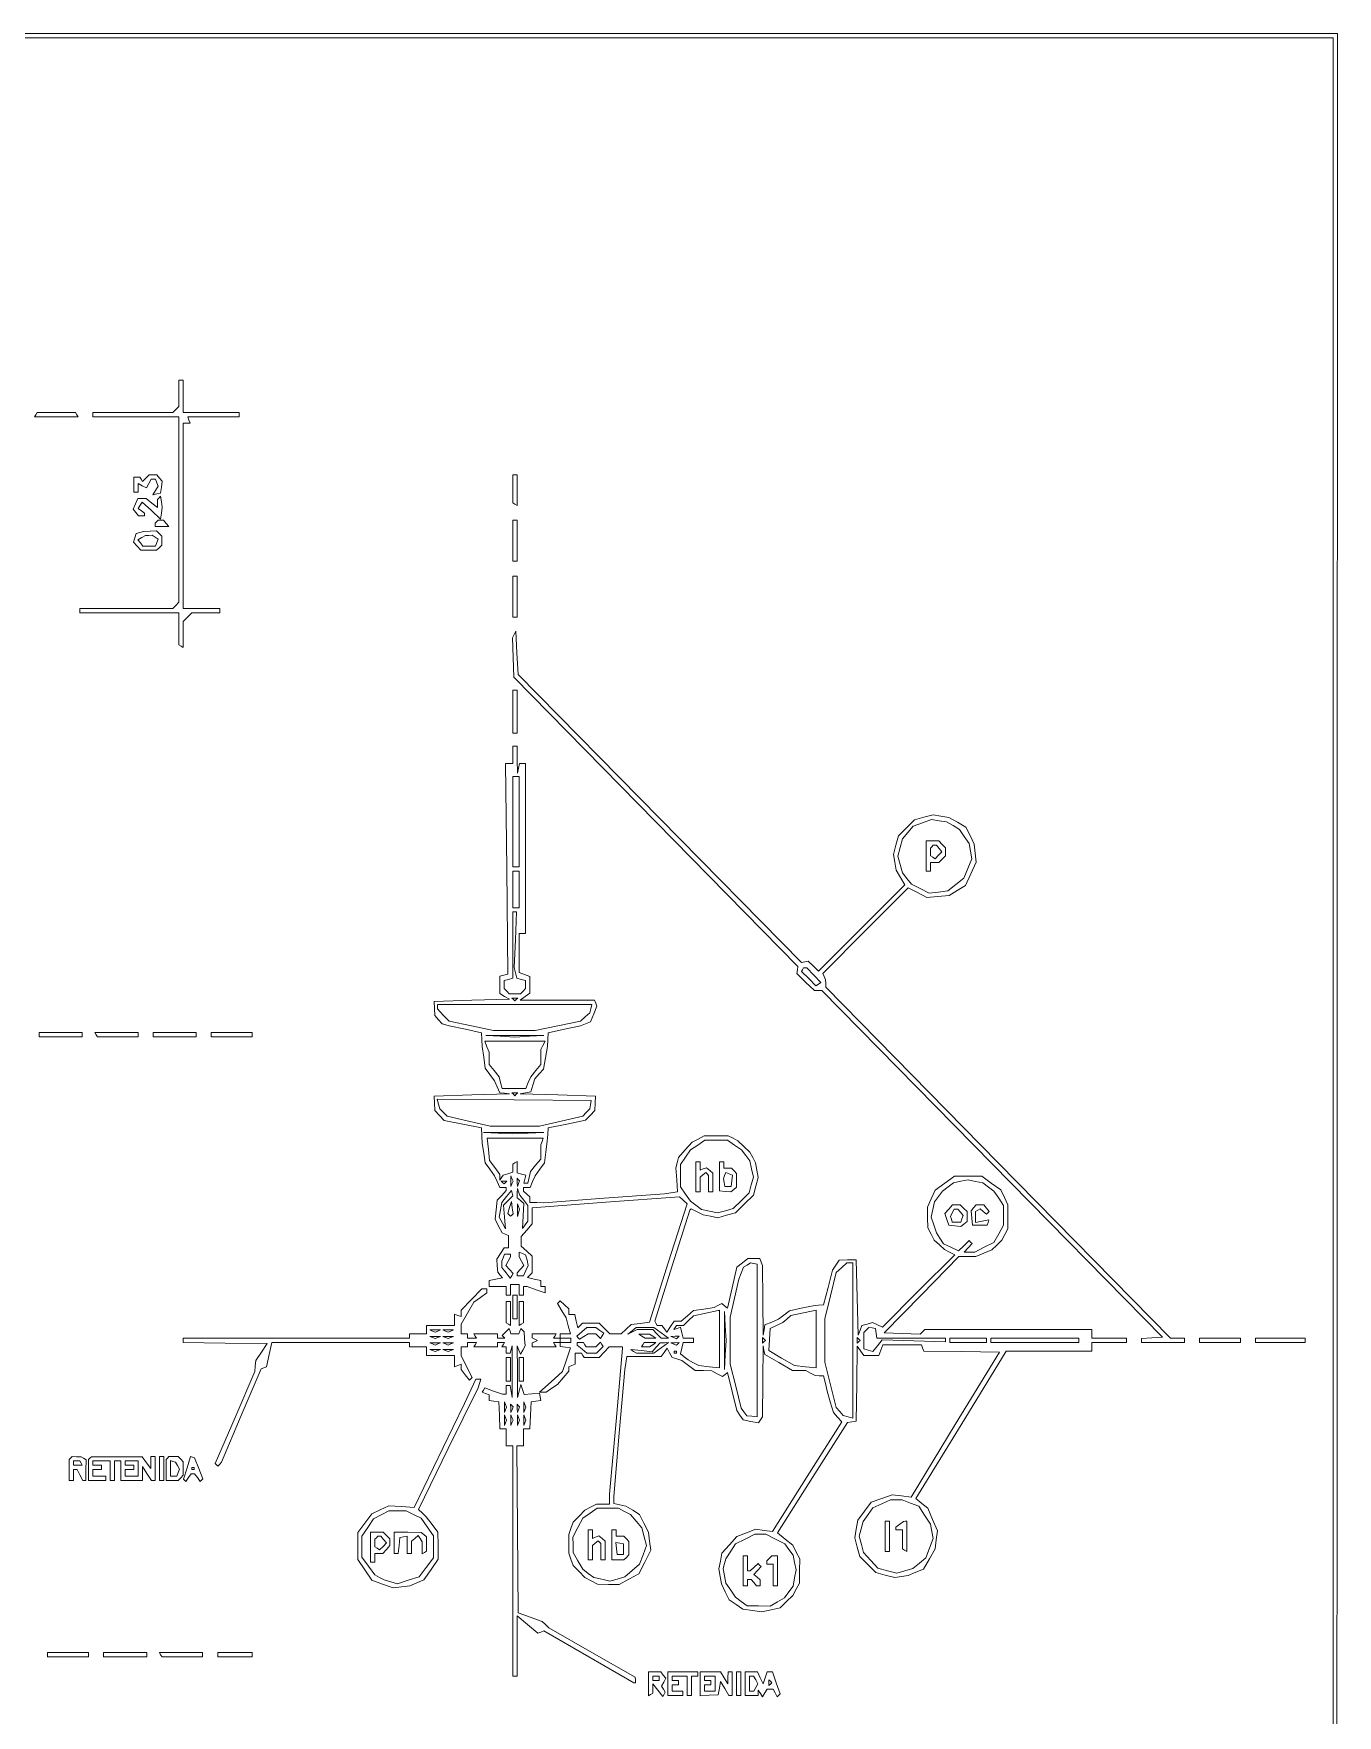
# Paper-space layout 'AN-04-DGE-016' of a CAD drawing. Header units: metres, sheet in millimetres. Extents: x 12 to 194, y 4 to 291.
# Drawn here: x 117.8 to 193.7, y 172.3 to 270.3 of the extents above; entities that cross this region are included whole.
import ezdxf

# ---------------------------------------------------------------- set-up
doc = ezdxf.new("R2010")
doc.units = ezdxf.units.M
doc.layers.add('DGE_CONTORNOS', color=7, linetype='Continuous', lineweight=0)
doc.layers.add('DGE_DATOS', color=7, linetype='Continuous', lineweight=0)

# ---------------------------------------------------------------- blocks, each defined once
blk = doc.blocks.new('LP_REF_DGE_MT_016')
at = {"layer": 'DGE_CONTORNOS'}
for points in [[(29.573, 147.42), (29.573, 24.576), (111.629, 24.607), (193.685, 24.639), (193.716, 147.451), (193.747, 270.264), (111.66, 270.264), (29.573, 270.264)], [(193.497, 190.437), (193.497, 110.862), (187.288, 110.862), (181.08, 110.862), (181.08, 109.043), (181.08, 107.225), (112.099, 107.225), (43.118, 107.225), (43.118, 188.619), (43.118, 270.013), (118.307, 270.013), (193.497, 270.013)], [(126.271, 249.311), (126.271, 248.549), (126.092, 248.37), (125.913, 248.191), (123.584, 248.191), (121.255, 248.191), (121.255, 248.066), (121.255, 247.94), (123.763, 247.94), (126.271, 247.94), (126.271, 242.539), (126.271, 237.137), (126.092, 236.958), (125.913, 236.778), (123.208, 236.778), (120.502, 236.778), (120.502, 236.653), (120.502, 236.528), (123.387, 236.528), (126.271, 236.528), (126.271, 235.594), (126.271, 234.661), (126.397, 234.584), (126.522, 234.506), (126.522, 235.266), (126.522, 236.026), (126.773, 236.277), (127.024, 236.528), (127.839, 236.528), (128.654, 236.528), (128.654, 236.653), (128.654, 236.778), (127.588, 236.778), (126.522, 236.778), (126.522, 242.171), (126.522, 247.564), (126.724, 247.564), (126.925, 247.564), (126.853, 247.752), (126.781, 247.94), (128.282, 247.94), (129.783, 247.94), (129.783, 248.066), (129.783, 248.191), (128.153, 248.191), (126.522, 248.191), (126.522, 249.132), (126.522, 250.072), (126.397, 250.072), (126.271, 250.072)], [(117.931, 248.066), (117.853, 247.94), (119.122, 247.94), (120.391, 247.94), (120.314, 248.066), (120.236, 248.191), (119.122, 248.191), (118.009, 248.191)], [(124.344, 244.365), (124.155, 244.176), (124.077, 244.302), (123.999, 244.429), (123.818, 244.429), (123.638, 244.429), (123.638, 243.99), (123.638, 243.551), (123.763, 243.551), (123.888, 243.551), (123.888, 243.806), (123.888, 244.061), (124.134, 243.93), (124.38, 243.798), (124.515, 244.051), (124.65, 244.303), (124.775, 244.303), (124.9, 244.303), (124.978, 244.099), (125.057, 243.894), (124.904, 243.649), (124.751, 243.404), (124.978, 243.447), (125.205, 243.49), (125.246, 243.842), (125.286, 244.193), (125.136, 244.374), (124.987, 244.554), (124.76, 244.554), (124.533, 244.554)], [(145.712, 243.746), (145.712, 242.939), (145.837, 242.861), (145.962, 242.784), (145.962, 243.669), (145.962, 244.554), (145.837, 244.554), (145.712, 244.554)], [(125.111, 243.228), (125.017, 243.133), (125.017, 242.894), (125.017, 242.655), (124.687, 242.915), (124.356, 243.175), (124.12, 243.175), (123.883, 243.175), (123.742, 242.865), (123.601, 242.555), (123.76, 242.363), (123.919, 242.171), (124.092, 242.171), (124.265, 242.171), (124.265, 242.251), (124.265, 242.332), (124.079, 242.471), (123.893, 242.61), (124.007, 242.79), (124.12, 242.97), (124.663, 242.479), (125.205, 241.988), (125.245, 242.33), (125.285, 242.673), (125.245, 242.998), (125.205, 243.324)], [(123.988, 241.208), (123.775, 241.152), (123.695, 240.9), (123.615, 240.648), (123.834, 240.406), (124.053, 240.165), (124.51, 240.165), (124.967, 240.165), (125.118, 240.315), (125.268, 240.466), (125.268, 240.729), (125.268, 240.992), (125.118, 241.143), (124.967, 241.293), (124.585, 241.279), (124.202, 241.264)], [(124.879, 240.928), (125.054, 240.817), (124.977, 240.616), (124.9, 240.415), (124.535, 240.415), (124.17, 240.415), (124.022, 240.593), (123.875, 240.771), (124.101, 240.903), (124.327, 241.035), (124.516, 241.037), (124.704, 241.039)], [(124.975, 241.837), (124.892, 241.753), (124.892, 241.649), (124.892, 241.544), (125.283, 241.544), (125.675, 241.544), (125.519, 241.732), (125.363, 241.92), (125.211, 241.92), (125.059, 241.92)], [(145.712, 240.729), (145.712, 239.538), (145.837, 239.538), (145.962, 239.538), (145.962, 240.729), (145.962, 241.92), (145.837, 241.92), (145.712, 241.92)], [(145.712, 237.468), (145.712, 236.277), (145.837, 236.277), (145.962, 236.277), (145.962, 237.468), (145.962, 238.66), (145.837, 238.66), (145.712, 238.66)], [(145.799, 235.264), (145.702, 235.066), (145.738, 233.92), (145.774, 232.774), (154.052, 224.346), (162.329, 215.917), (162.295, 215.716), (162.261, 215.515), (162.773, 215.016), (163.284, 214.517), (163.499, 214.517), (163.715, 214.517), (173.635, 204.421), (183.554, 194.325), (182.944, 194.287), (182.334, 194.25), (182.334, 194.131), (182.334, 194.012), (183.588, 194.012), (184.843, 194.012), (184.843, 194.137), (184.843, 194.263), (184.433, 194.263), (184.024, 194.263), (173.992, 204.491), (163.96, 214.719), (163.942, 214.932), (163.925, 215.144), (163.847, 215.332), (163.769, 215.521), (166.261, 218.009), (168.752, 220.498), (169.294, 220.222), (169.836, 219.945), (170.484, 219.999), (171.131, 220.053), (171.607, 220.347), (172.082, 220.64), (172.394, 221.322), (172.707, 222.004), (172.646, 222.525), (172.586, 223.045), (172.349, 223.543), (172.112, 224.041), (171.613, 224.321), (171.114, 224.601), (170.655, 224.678), (170.197, 224.756), (169.654, 224.61), (169.111, 224.464), (168.649, 224.001), (168.186, 223.538), (168.038, 222.99), (167.89, 222.441), (167.973, 221.991), (168.055, 221.54), (168.305, 221.111), (168.556, 220.681), (166.043, 218.169), (163.531, 215.656), (163.226, 215.942), (162.922, 216.228), (162.726, 216.188), (162.531, 216.148), (154.278, 224.542), (146.025, 232.937), (145.961, 234.199), (145.897, 235.462)], [(145.712, 230.758), (145.712, 229.504), (145.837, 229.504), (145.962, 229.504), (145.962, 230.758), (145.962, 232.013), (145.837, 232.013), (145.712, 232.013)], [(145.712, 228.25), (145.712, 227.748), (145.506, 227.748), (145.301, 227.748), (145.36, 221.612), (145.419, 215.476), (145.189, 215.416), (144.959, 215.356), (144.959, 214.847), (144.959, 214.338), (145.241, 214.177), (145.523, 214.016), (143.329, 213.953), (141.134, 213.89), (141.153, 213.474), (141.172, 213.058), (141.389, 212.819), (141.606, 212.58), (141.809, 212.522), (142.012, 212.465), (142.952, 212.263), (143.893, 212.06), (143.911, 211.658), (143.93, 211.256), (144.021, 210.629), (144.112, 210.002), (144.383, 209.626), (144.654, 209.25), (144.804, 208.905), (144.954, 208.56), (145.238, 208.533), (145.523, 208.506), (143.329, 208.439), (141.134, 208.372), (141.153, 207.953), (141.173, 207.535), (141.447, 207.243), (141.722, 206.951), (142.807, 206.732), (143.893, 206.512), (143.917, 206.062), (143.94, 205.613), (144.024, 205.048), (144.108, 204.484), (144.381, 204.108), (144.654, 203.731), (144.804, 203.387), (144.954, 203.042), (145.144, 203.042), (145.335, 203.042), (145.335, 202.956), (145.335, 202.87), (145.07, 202.587), (144.805, 202.305), (144.742, 201.753), (144.68, 201.202), (144.889, 200.799), (145.098, 200.395), (145.279, 200.325), (145.461, 200.256), (145.461, 199.893), (145.461, 199.53), (145.338, 199.53), (145.216, 199.53), (144.999, 199.2), (144.783, 198.87), (144.812, 198.487), (144.841, 198.104), (144.978, 197.939), (145.115, 197.774), (144.724, 197.696), (144.332, 197.618), (144.332, 197.445), (144.332, 197.273), (144.834, 197.273), (145.335, 197.273), (145.335, 197.022), (145.335, 196.771), (145.461, 196.771), (145.586, 196.771), (145.586, 197.084), (145.586, 197.398), (145.837, 197.398), (146.088, 197.398), (146.088, 197.084), (146.088, 196.771), (146.213, 196.771), (146.339, 196.771), (146.339, 197.022), (146.339, 197.273), (146.448, 197.273), (146.558, 197.273), (147.075, 197.09), (147.593, 196.907), (147.593, 197.09), (147.593, 197.273), (147.467, 197.273), (147.342, 197.273), (147.342, 197.451), (147.342, 197.629), (146.953, 197.714), (146.565, 197.8), (146.702, 197.937), (146.84, 198.075), (146.84, 198.558), (146.84, 199.04), (146.527, 199.331), (146.213, 199.622), (146.213, 199.903), (146.213, 200.184), (146.527, 200.556), (146.84, 200.929), (146.84, 201.394), (146.84, 201.859), (151.136, 202.183), (155.432, 202.507), (155.649, 202.302), (155.867, 202.098), (154.768, 198.65), (153.67, 195.203), (153.141, 195.132), (152.612, 195.061), (152.321, 194.787), (152.029, 194.513), (151.698, 194.513), (151.367, 194.513), (151.053, 194.827), (150.74, 195.141), (150.257, 195.141), (149.775, 195.141), (149.637, 195.003), (149.499, 194.865), (149.414, 195.254), (149.329, 195.642), (149.151, 195.642), (148.972, 195.642), (148.972, 195.811), (148.972, 195.98), (148.721, 196.207), (148.469, 196.435), (148.393, 196.359), (148.317, 196.282), (148.57, 195.868), (148.823, 195.454), (148.95, 194.984), (149.078, 194.513), (148.774, 194.513), (148.471, 194.513), (148.471, 194.388), (148.471, 194.263), (148.275, 194.263), (148.08, 194.263), (148.157, 194.388), (148.235, 194.513), (147.538, 194.513), (146.84, 194.513), (146.84, 194.399), (146.84, 194.284), (146.997, 194.21), (147.154, 194.137), (146.997, 194.064), (146.84, 193.991), (146.84, 193.876), (146.84, 193.761), (147.538, 193.761), (148.235, 193.761), (148.157, 193.886), (148.08, 194.012), (148.275, 194.012), (148.471, 194.012), (148.471, 193.895), (148.471, 193.778), (148.777, 193.738), (149.083, 193.698), (148.849, 193.008), (148.616, 192.319), (147.948, 191.724), (147.279, 191.13), (147.467, 191.129), (147.656, 191.129), (147.984, 191.348), (148.312, 191.566), (148.642, 191.961), (148.972, 192.355), (148.972, 192.48), (148.972, 192.605), (149.161, 192.678), (149.349, 192.75), (149.349, 193.067), (149.349, 193.385), (149.529, 193.385), (149.71, 193.385), (149.788, 193.259), (149.865, 193.134), (150.303, 193.134), (150.74, 193.134), (151.031, 193.447), (151.321, 193.761), (151.715, 193.761), (152.108, 193.761), (152.108, 193.725), (152.108, 193.689), (151.732, 189.434), (151.355, 185.179), (151.355, 184.892), (151.355, 184.606), (150.973, 184.606), (150.59, 184.606), (150.252, 184.429), (149.913, 184.252), (149.576, 183.896), (149.239, 183.54), (149.106, 183.187), (148.972, 182.834), (148.972, 182.285), (148.972, 181.737), (149.106, 181.384), (149.239, 181.031), (149.576, 180.675), (149.913, 180.319), (150.286, 180.124), (150.659, 179.93), (151.289, 179.921), (151.92, 179.912), (152.484, 180.221), (153.049, 180.53), (153.402, 181.219), (153.756, 181.909), (153.687, 182.443), (153.618, 182.976), (153.359, 183.482), (153.101, 183.988), (152.699, 184.239), (152.296, 184.49), (151.951, 184.564), (151.606, 184.637), (151.606, 184.839), (151.606, 185.04), (151.922, 188.742), (152.238, 192.444), (152.298, 192.82), (152.358, 193.197), (153.356, 193.197), (154.354, 193.197), (154.531, 193.439), (154.709, 193.681), (154.851, 193.416), (154.992, 193.151), (155.275, 193.062), (155.557, 192.972), (155.945, 192.677), (156.333, 192.381), (156.823, 192.377), (157.313, 192.373), (157.626, 192.199), (157.939, 192.026), (158.08, 192.143), (158.222, 192.26), (158.496, 191.161), (158.771, 190.061), (158.95, 189.785), (159.13, 189.509), (159.583, 189.423), (160.037, 189.338), (160.147, 189.512), (160.256, 189.685), (160.275, 191.754), (160.294, 193.824), (160.349, 193.573), (160.403, 193.322), (161.205, 192.852), (162.007, 192.381), (162.396, 192.381), (162.785, 192.381), (163.054, 192.238), (163.322, 192.094), (163.571, 192.081), (163.819, 192.068), (163.927, 191.629), (164.035, 191.19), (164.212, 190.56), (164.389, 189.931), (164.637, 189.665), (164.885, 189.399), (162.861, 186.203), (160.838, 183.006), (160.36, 183.07), (159.882, 183.134), (159.327, 182.922), (158.771, 182.71), (158.331, 182.223), (157.891, 181.736), (157.806, 181.283), (157.721, 180.829), (157.793, 180.39), (157.864, 179.95), (158.09, 179.489), (158.316, 179.028), (158.721, 178.759), (159.125, 178.49), (159.674, 178.408), (160.223, 178.325), (160.757, 178.445), (161.291, 178.565), (161.665, 178.92), (162.038, 179.276), (162.229, 179.64), (162.419, 180.004), (162.425, 180.706), (162.432, 181.408), (162.227, 181.804), (162.021, 182.2), (161.581, 182.563), (161.141, 182.926), (163.178, 186.144), (165.214, 189.362), (165.465, 189.398), (165.716, 189.434), (165.75, 191.621), (165.785, 193.808), (165.977, 193.534), (166.169, 193.259), (166.604, 193.259), (167.039, 193.259), (167.158, 193.573), (167.278, 193.886), (168.396, 193.886), (169.514, 193.886), (169.586, 193.701), (169.657, 193.516), (171.861, 193.482), (174.065, 193.447), (171.489, 189.23), (168.913, 185.013), (168.363, 185.075), (167.813, 185.137), (167.204, 184.93), (166.594, 184.723), (166.2, 184.194), (165.806, 183.665), (165.721, 183.146), (165.636, 182.627), (165.782, 182.085), (165.928, 181.542), (166.391, 181.079), (166.854, 180.616), (167.409, 180.467), (167.964, 180.317), (168.352, 180.38), (168.74, 180.443), (169.192, 180.632), (169.643, 180.82), (169.985, 181.404), (170.326, 181.987), (170.386, 182.52), (170.447, 183.053), (170.165, 183.709), (169.883, 184.364), (169.54, 184.642), (169.197, 184.919), (171.825, 189.215), (174.452, 193.51), (176.951, 193.51), (179.449, 193.51), (179.449, 193.761), (179.449, 194.012), (180.453, 194.012), (181.456, 194.012), (181.456, 194.137), (181.456, 194.263), (180.453, 194.263), (179.449, 194.263), (179.449, 194.513), (179.449, 194.764), (174.583, 194.764), (169.717, 194.764), (169.586, 194.633), (169.455, 194.503), (168.402, 194.539), (167.349, 194.576), (169.528, 196.802), (171.706, 199.028), (172.196, 199.028), (172.685, 199.028), (173.149, 199.223), (173.614, 199.417), (173.91, 199.693), (174.206, 199.969), (174.382, 200.308), (174.558, 200.646), (174.558, 201.338), (174.558, 202.03), (174.35, 202.466), (174.142, 202.902), (173.587, 203.301), (173.031, 203.7), (172.238, 203.7), (171.445, 203.7), (170.883, 203.297), (170.322, 202.894), (170.096, 202.393), (169.87, 201.892), (169.879, 201.298), (169.888, 200.704), (170.079, 200.336), (170.27, 199.969), (170.564, 199.703), (170.858, 199.436), (171.157, 199.282), (171.456, 199.127), (169.351, 197.02), (167.246, 194.912), (166.961, 195.042), (166.675, 195.172), (166.361, 195.093), (166.046, 195.015), (165.944, 194.733), (165.841, 194.451), (165.779, 196.646), (165.716, 198.84), (165.219, 198.824), (164.721, 198.807), (164.529, 198.522), (164.336, 198.237), (164.079, 197.222), (163.821, 196.207), (163.515, 196.183), (163.208, 196.159), (162.518, 196.006), (161.828, 195.853), (161.514, 195.611), (161.201, 195.369), (160.803, 195.202), (160.406, 195.036), (160.35, 194.744), (160.294, 194.451), (160.277, 196.479), (160.26, 198.506), (160.184, 198.705), (160.108, 198.903), (159.762, 198.903), (159.416, 198.903), (159.094, 198.65), (158.772, 198.396), (158.497, 197.205), (158.222, 196.014), (158.057, 196.15), (157.893, 196.287), (157.666, 196.169), (157.438, 196.051), (156.843, 195.964), (156.248, 195.878), (155.884, 195.572), (155.521, 195.266), (155.322, 195.266), (155.124, 195.266), (154.91, 194.939), (154.695, 194.612), (154.548, 194.814), (154.401, 195.015), (154.265, 195.015), (154.129, 195.015), (154.055, 195.135), (153.981, 195.255), (155.008, 198.49), (156.035, 201.725), (156.067, 201.765), (156.098, 201.806), (156.455, 201.627), (156.811, 201.447), (157.236, 201.366), (157.66, 201.285), (158.174, 201.424), (158.688, 201.562), (159.211, 202.085), (159.733, 202.607), (159.872, 203.121), (160.01, 203.635), (159.929, 204.059), (159.848, 204.484), (159.689, 204.798), (159.53, 205.111), (159.174, 205.441), (158.818, 205.77), (158.544, 205.911), (158.27, 206.052), (157.566, 206.052), (156.861, 206.052), (156.51, 205.87), (156.159, 205.688), (155.766, 205.241), (155.372, 204.793), (155.296, 204.488), (155.219, 204.183), (155.263, 203.487), (155.306, 202.79), (154.93, 202.731), (154.554, 202.672), (151.042, 202.416), (147.53, 202.161), (147.122, 202.162), (146.715, 202.164), (146.715, 202.337), (146.715, 202.509), (146.527, 202.665), (146.339, 202.822), (146.339, 202.932), (146.339, 203.042), (146.529, 203.042), (146.72, 203.042), (146.87, 203.387), (147.02, 203.731), (147.294, 204.108), (147.567, 204.484), (147.648, 205.111), (147.728, 205.738), (147.755, 206.128), (147.781, 206.518), (148.871, 206.74), (149.961, 206.961), (150.231, 207.248), (150.501, 207.535), (150.521, 207.953), (150.54, 208.372), (148.345, 208.435), (146.15, 208.497), (146.454, 208.56), (146.758, 208.623), (146.878, 208.999), (146.998, 209.375), (147.255, 209.658), (147.513, 209.941), (147.625, 210.599), (147.738, 211.256), (147.759, 211.658), (147.781, 212.06), (148.722, 212.26), (149.662, 212.459), (149.951, 212.579), (150.24, 212.699), (150.429, 213.153), (150.618, 213.606), (150.552, 213.779), (150.485, 213.953), (148.318, 213.959), (146.15, 213.966), (146.433, 214.163), (146.715, 214.36), (146.715, 214.849), (146.715, 215.339), (146.401, 215.458), (146.088, 215.577), (146.088, 216.709), (146.088, 217.841), (146.276, 217.841), (146.464, 217.841), (146.464, 222.795), (146.464, 227.748), (146.285, 227.748), (146.105, 227.748), (146.051, 227.466), (145.997, 227.184), (145.979, 227.968), (145.962, 228.752), (145.837, 228.752), (145.712, 228.752)], [(146.088, 224.362), (146.088, 221.729), (145.9, 221.729), (145.712, 221.729), (145.712, 224.362), (145.712, 226.996), (145.9, 226.996), (146.088, 226.996)], [(171.359, 224.127), (171.735, 223.91), (172.015, 223.495), (172.294, 223.08), (172.377, 222.64), (172.46, 222.199), (172.223, 221.632), (171.987, 221.065), (171.526, 220.693), (171.065, 220.32), (170.513, 220.258), (169.962, 220.196), (169.45, 220.457), (168.938, 220.718), (168.676, 221.052), (168.413, 221.385), (168.283, 221.87), (168.152, 222.356), (168.286, 222.852), (168.419, 223.348), (168.733, 223.72), (169.046, 224.093), (169.576, 224.284), (170.106, 224.476), (170.545, 224.41), (170.984, 224.343)], [(169.792, 222.356), (169.792, 221.478), (169.918, 221.478), (170.043, 221.478), (170.043, 221.729), (170.043, 221.979), (170.285, 221.979), (170.527, 221.979), (170.724, 222.176), (170.921, 222.374), (170.921, 222.606), (170.921, 222.839), (170.724, 223.036), (170.527, 223.234), (170.159, 223.234), (169.792, 223.234)], [(170.55, 222.788), (170.711, 222.594), (170.515, 222.397), (170.318, 222.201), (170.18, 222.285), (170.043, 222.37), (170.043, 222.593), (170.043, 222.815), (170.127, 222.899), (170.21, 222.983), (170.299, 222.983), (170.389, 222.983)], [(146.088, 220.412), (146.088, 219.346), (145.9, 219.346), (145.712, 219.346), (145.712, 220.412), (145.712, 221.478), (145.9, 221.478), (146.088, 221.478)], [(145.868, 217.48), (145.802, 215.864), (145.881, 215.551), (145.96, 215.237), (146.212, 215.171), (146.464, 215.105), (146.464, 214.868), (146.464, 214.63), (146.314, 214.48), (146.163, 214.329), (145.837, 214.329), (145.511, 214.329), (145.36, 214.48), (145.21, 214.63), (145.21, 214.868), (145.21, 215.105), (145.461, 215.171), (145.712, 215.236), (145.712, 217.166), (145.712, 219.095), (145.822, 219.095), (145.933, 219.095)], [(163.257, 215.409), (163.668, 214.984), (163.521, 214.893), (163.374, 214.803), (162.951, 215.213), (162.528, 215.623), (162.593, 215.729), (162.658, 215.834), (162.751, 215.834), (162.845, 215.834)], [(150.266, 213.462), (150.203, 213.222), (149.933, 212.981), (149.662, 212.74), (148.345, 212.467), (147.028, 212.195), (145.81, 212.196), (144.592, 212.197), (143.302, 212.462), (142.012, 212.726), (141.667, 213.091), (141.322, 213.455), (141.322, 213.579), (141.322, 213.702), (145.825, 213.702), (150.329, 213.702)], [(145.921, 213.995), (145.837, 213.911), (145.753, 213.995), (145.67, 214.078), (145.837, 214.078), (146.004, 214.078)], [(118.119, 211.946), (118.119, 211.821), (119.373, 211.821), (120.628, 211.821), (120.628, 211.946), (120.628, 212.072), (119.373, 212.072), (118.119, 212.072)], [(121.443, 211.946), (121.52, 211.821), (122.704, 211.821), (123.888, 211.821), (123.888, 211.946), (123.888, 212.072), (122.627, 212.072), (121.365, 212.072)], [(124.766, 211.946), (124.766, 211.821), (126.021, 211.821), (127.275, 211.821), (127.275, 211.946), (127.275, 212.072), (126.021, 212.072), (124.766, 212.072)], [(128.153, 211.946), (128.153, 211.821), (129.344, 211.821), (130.536, 211.821), (130.536, 211.946), (130.536, 212.072), (129.344, 212.072), (128.153, 212.072)], [(146.684, 211.853), (145.837, 211.809), (144.99, 211.853), (144.144, 211.897), (145.837, 211.897), (147.53, 211.897)], [(147.472, 211.327), (147.342, 211.085), (147.342, 210.647), (147.342, 210.21), (147.055, 209.855), (146.768, 209.501), (146.619, 209.156), (146.469, 208.811), (145.779, 208.811), (145.089, 208.811), (145.005, 209.156), (144.921, 209.501), (144.626, 209.855), (144.332, 210.21), (144.332, 210.568), (144.332, 210.927), (144.21, 211.248), (144.087, 211.57), (145.844, 211.57), (147.602, 211.57)], [(150.248, 207.87), (150.208, 207.619), (149.998, 207.413), (149.788, 207.208), (148.533, 206.913), (147.279, 206.618), (145.837, 206.618), (144.395, 206.618), (143.14, 206.913), (141.886, 207.208), (141.68, 207.413), (141.473, 207.619), (141.389, 207.903), (141.304, 208.187), (145.797, 208.154), (150.289, 208.121)], [(145.921, 208.476), (145.837, 208.393), (145.753, 208.476), (145.67, 208.56), (145.837, 208.56), (146.004, 208.56)], [(146.615, 206.209), (145.701, 206.166), (144.859, 206.21), (144.018, 206.253), (145.774, 206.253), (147.53, 206.253)], [(147.418, 205.728), (147.342, 205.529), (147.342, 205.11), (147.342, 204.691), (147.047, 204.337), (146.753, 203.982), (146.669, 203.637), (146.585, 203.293), (146.473, 203.293), (146.362, 203.293), (146.423, 203.526), (146.484, 203.76), (146.223, 203.828), (145.962, 203.896), (145.962, 204.229), (145.962, 204.561), (145.837, 204.484), (145.712, 204.406), (145.712, 204.171), (145.712, 203.937), (145.429, 203.848), (145.147, 203.76), (145.055, 203.621), (144.963, 203.481), (144.961, 203.646), (144.959, 203.811), (144.662, 204.21), (144.365, 204.609), (144.292, 205.268), (144.218, 205.926), (145.856, 205.926), (147.494, 205.926)], [(158.631, 205.519), (159.046, 205.236), (159.285, 204.913), (159.524, 204.59), (159.63, 204.123), (159.735, 203.656), (159.608, 203.195), (159.48, 202.734), (159.021, 202.274), (158.561, 201.815), (158.1, 201.688), (157.639, 201.56), (157.172, 201.666), (156.705, 201.771), (156.382, 202.01), (156.059, 202.25), (155.776, 202.664), (155.494, 203.079), (155.494, 203.731), (155.494, 204.384), (155.779, 204.807), (156.065, 205.231), (156.488, 205.516), (156.911, 205.801), (157.564, 205.801), (158.216, 205.801)], [(156.372, 203.669), (156.372, 202.791), (156.498, 202.791), (156.623, 202.791), (156.623, 203.214), (156.623, 203.638), (156.791, 203.778), (156.96, 203.917), (157.042, 203.835), (157.125, 203.752), (157.125, 203.272), (157.125, 202.791), (157.25, 202.791), (157.376, 202.791), (157.376, 203.34), (157.376, 203.889), (157.189, 204.044), (157.002, 204.199), (156.813, 204.126), (156.623, 204.053), (156.623, 204.3), (156.623, 204.547), (156.498, 204.547), (156.372, 204.547)], [(157.752, 203.696), (157.752, 202.846), (158.084, 202.818), (158.416, 202.791), (158.585, 202.932), (158.755, 203.072), (158.755, 203.471), (158.755, 203.869), (158.605, 204.02), (158.454, 204.17), (158.228, 204.17), (158.003, 204.17), (158.003, 204.359), (158.003, 204.547), (157.877, 204.547), (157.752, 204.547)], [(158.48, 203.433), (158.442, 203.104), (158.255, 203.104), (158.069, 203.104), (158.025, 203.331), (157.981, 203.558), (158.05, 203.737), (158.119, 203.915), (158.318, 203.839), (158.518, 203.762)], [(145.454, 202.283), (145.181, 202.01), (145.238, 201.319), (145.296, 200.628), (145.114, 200.975), (144.932, 201.322), (145.001, 201.745), (145.069, 202.169), (145.359, 202.522), (145.649, 202.876), (145.688, 202.716), (145.727, 202.555)], [(145.293, 203.334), (145.21, 203.251), (145.126, 203.334), (145.043, 203.418), (145.21, 203.418), (145.377, 203.418)], [(145.669, 203.261), (145.606, 203.104), (145.606, 203.418), (145.606, 203.731), (145.669, 203.575), (145.732, 203.418)], [(146.048, 203.269), (145.982, 203.104), (145.972, 203.345), (145.962, 203.585), (146.038, 203.509), (146.114, 203.434)], [(146.357, 202.304), (146.589, 202.005), (146.589, 201.544), (146.589, 201.083), (146.433, 200.868), (146.276, 200.653), (146.317, 201.385), (146.359, 202.117), (146.16, 202.281), (145.962, 202.445), (145.972, 202.712), (145.982, 202.979), (146.054, 202.791), (146.125, 202.603)], [(173.42, 203.07), (173.743, 202.831), (174.025, 202.416), (174.307, 202.001), (174.305, 201.424), (174.303, 200.847), (174.022, 200.345), (173.742, 199.844), (173.183, 199.561), (172.624, 199.279), (172.317, 199.279), (172.011, 199.279), (172.239, 199.531), (172.466, 199.782), (172.383, 199.866), (172.3, 199.949), (171.986, 199.654), (171.672, 199.359), (171.24, 199.565), (170.808, 199.771), (170.598, 200.091), (170.389, 200.41), (170.233, 200.864), (170.077, 201.318), (170.177, 201.763), (170.277, 202.207), (170.513, 202.523), (170.748, 202.838), (171.069, 203.078), (171.391, 203.318), (171.814, 203.407), (172.238, 203.497), (172.667, 203.403), (173.096, 203.309)], [(145.658, 201.442), (145.586, 201.37), (145.508, 201.447), (145.431, 201.525), (145.533, 201.876), (145.635, 202.227), (145.683, 201.87), (145.73, 201.514)], [(146.049, 201.57), (145.991, 201.349), (145.987, 201.725), (145.982, 202.101), (146.045, 201.947), (146.107, 201.792)], [(171.106, 201.784), (170.875, 201.529), (170.994, 201.188), (171.114, 200.847), (171.464, 200.807), (171.814, 200.766), (171.995, 200.916), (172.175, 201.066), (172.175, 201.355), (172.175, 201.644), (171.978, 201.841), (171.781, 202.038), (171.558, 202.038), (171.336, 202.038)], [(172.558, 201.858), (172.409, 201.679), (172.449, 201.263), (172.489, 200.847), (172.917, 200.847), (173.346, 200.847), (173.398, 201.003), (173.449, 201.158), (173.063, 201.081), (172.677, 201.004), (172.677, 201.326), (172.677, 201.647), (172.808, 201.728), (172.939, 201.809), (173.124, 201.655), (173.31, 201.501), (173.388, 201.579), (173.465, 201.656), (173.306, 201.847), (173.148, 202.038), (172.928, 202.038), (172.708, 202.038)], [(171.798, 201.601), (171.952, 201.415), (171.88, 201.225), (171.807, 201.035), (171.562, 201.035), (171.318, 201.035), (171.262, 201.192), (171.206, 201.349), (171.319, 201.568), (171.431, 201.788), (171.537, 201.788), (171.643, 201.788)], [(145.586, 199.083), (145.586, 199.012), (145.451, 198.759), (145.315, 198.506), (145.526, 198.273), (145.736, 198.041), (145.651, 197.903), (145.566, 197.766), (145.325, 198.072), (145.084, 198.378), (145.084, 198.568), (145.084, 198.757), (145.161, 198.955), (145.237, 199.154), (145.411, 199.154), (145.586, 199.154)], [(146.544, 198.817), (146.621, 198.508), (146.483, 198.204), (146.344, 197.9), (146.153, 197.9), (145.962, 197.9), (145.962, 197.984), (145.962, 198.068), (146.16, 198.287), (146.359, 198.506), (146.223, 198.759), (146.088, 199.012), (146.088, 199.142), (146.088, 199.271), (146.277, 199.199), (146.466, 199.126)], [(159.947, 194.136), (159.947, 189.685), (159.646, 189.718), (159.344, 189.751), (159.184, 189.969), (159.023, 190.187), (158.701, 191.468), (158.379, 192.75), (158.379, 194.124), (158.379, 195.497), (158.635, 196.604), (158.891, 197.712), (159.028, 198.059), (159.164, 198.407), (159.367, 198.528), (159.57, 198.648), (159.759, 198.617), (159.947, 198.586)], [(165.528, 194.129), (165.528, 189.605), (165.246, 189.687), (164.963, 189.769), (164.761, 190.002), (164.559, 190.234), (164.228, 191.555), (163.897, 192.875), (163.897, 194.137), (163.897, 195.399), (164.225, 196.743), (164.552, 198.088), (164.859, 198.37), (165.166, 198.652), (165.347, 198.652), (165.528, 198.652)], [(143.305, 196.521), (142.701, 195.894), (142.701, 195.709), (142.701, 195.525), (142.513, 195.597), (142.325, 195.669), (142.325, 195.342), (142.325, 195.015), (141.51, 195.015), (140.695, 195.015), (140.695, 194.764), (140.695, 194.513), (140.193, 194.513), (139.691, 194.513), (139.691, 194.388), (139.691, 194.263), (133.107, 194.263), (126.522, 194.263), (126.522, 194.14), (126.522, 194.017), (128.97, 193.983), (131.417, 193.949), (131.08, 193.454), (130.743, 192.958), (130.718, 192.638), (130.693, 192.319), (129.539, 189.642), (128.386, 186.965), (128.459, 186.891), (128.533, 186.817), (128.644, 186.934), (128.755, 187.051), (129.903, 189.768), (131.051, 192.485), (131.21, 192.546), (131.368, 192.607), (131.525, 193.309), (131.682, 194.012), (135.687, 194.012), (139.691, 194.012), (139.691, 193.886), (139.691, 193.761), (140.193, 193.761), (140.695, 193.761), (140.695, 193.51), (140.695, 193.259), (141.51, 193.259), (142.325, 193.259), (142.325, 192.932), (142.325, 192.605), (142.513, 192.678), (142.701, 192.75), (142.704, 192.597), (142.707, 192.444), (142.946, 192.132), (143.186, 191.821), (143.266, 191.901), (143.345, 191.98), (143.023, 192.616), (142.701, 193.251), (142.701, 193.506), (142.701, 193.761), (142.89, 193.761), (143.078, 193.761), (143.078, 193.886), (143.078, 194.012), (143.336, 194.012), (143.594, 194.012), (143.517, 193.886), (143.439, 193.761), (144.136, 193.761), (144.834, 193.761), (144.834, 193.886), (144.834, 194.012), (145.029, 194.012), (145.225, 194.012), (145.147, 193.886), (145.07, 193.761), (145.202, 193.761), (145.335, 193.761), (145.335, 193.573), (145.335, 193.385), (145.451, 193.385), (145.568, 193.385), (145.625, 193.604), (145.682, 193.824), (145.678, 192.319), (145.674, 190.814), (145.622, 191.159), (145.569, 191.504), (145.452, 191.504), (145.335, 191.504), (145.335, 191.253), (145.335, 191.002), (145.226, 191.002), (145.116, 191.002), (144.602, 191.183), (144.088, 191.365), (144.014, 191.245), (143.94, 191.125), (144.136, 191.05), (144.332, 190.975), (144.332, 190.809), (144.332, 190.643), (144.614, 190.603), (144.896, 190.563), (144.934, 189.779), (144.971, 188.995), (145.153, 188.995), (145.335, 188.995), (145.335, 188.494), (145.335, 187.992), (145.523, 187.992), (145.712, 187.992), (145.712, 181.282), (145.712, 174.572), (145.837, 174.572), (145.962, 174.572), (145.962, 176.336), (145.962, 178.099), (146.57, 177.586), (147.178, 177.074), (147.355, 177.142), (147.531, 177.209), (150.146, 175.703), (152.76, 174.196), (152.81, 174.196), (152.86, 174.196), (152.857, 174.353), (152.853, 174.51), (150.329, 175.949), (147.806, 177.387), (147.616, 177.579), (147.426, 177.771), (146.726, 178.022), (146.025, 178.273), (145.992, 183.133), (145.959, 187.992), (146.149, 187.992), (146.339, 187.992), (146.339, 188.494), (146.339, 188.995), (146.521, 188.995), (146.703, 188.995), (146.74, 189.779), (146.778, 190.563), (147.067, 190.604), (147.357, 190.645), (147.314, 190.855), (147.27, 191.065), (146.82, 191.03), (146.37, 190.995), (146.278, 191.281), (146.186, 191.566), (146.089, 191.19), (145.992, 190.814), (145.986, 192.319), (145.98, 193.824), (146.077, 193.576), (146.174, 193.328), (146.303, 193.576), (146.433, 193.824), (146.406, 194.232), (146.379, 194.64), (146.279, 194.734), (146.179, 194.827), (146.123, 194.67), (146.067, 194.513), (145.837, 194.513), (145.607, 194.513), (145.555, 194.669), (145.503, 194.825), (145.3, 194.621), (145.096, 194.418), (145.174, 194.34), (145.252, 194.263), (145.043, 194.263), (144.834, 194.263), (144.834, 194.388), (144.834, 194.513), (144.136, 194.513), (143.439, 194.513), (143.517, 194.388), (143.594, 194.263), (143.336, 194.263), (143.078, 194.263), (143.078, 194.388), (143.078, 194.513), (142.89, 194.513), (142.701, 194.513), (142.703, 194.796), (142.704, 195.078), (143.075, 195.725), (143.446, 196.372), (143.826, 196.643), (144.206, 196.913), (144.206, 197.03), (144.206, 197.147), (144.058, 197.147), (143.91, 197.147)], [(145.335, 195.775), (145.335, 195.155), (145.461, 195.078), (145.586, 195), (145.586, 195.698), (145.586, 196.395), (145.461, 196.395), (145.335, 196.395)], [(145.712, 196.081), (145.712, 195.391), (145.837, 195.391), (145.962, 195.391), (145.962, 196.081), (145.962, 196.771), (145.837, 196.771), (145.712, 196.771)], [(146.088, 195.698), (146.088, 195), (146.213, 195.078), (146.339, 195.155), (146.339, 195.775), (146.339, 196.395), (146.213, 196.395), (146.088, 196.395)], [(157.752, 194.215), (157.752, 192.538), (157.156, 192.602), (156.56, 192.666), (156.247, 192.835), (155.933, 193.003), (155.708, 193.181), (155.483, 193.358), (155.565, 193.685), (155.647, 194.012), (155.947, 194.012), (156.247, 194.012), (156.247, 194.137), (156.247, 194.263), (155.947, 194.263), (155.647, 194.263), (155.565, 194.588), (155.484, 194.913), (155.294, 194.84), (155.105, 194.767), (155.182, 194.891), (155.258, 195.015), (155.462, 195.015), (155.666, 195.015), (155.958, 195.289), (156.249, 195.563), (156.969, 195.717), (157.689, 195.872), (157.72, 195.883), (157.752, 195.893)], [(158.096, 193.291), (158.052, 192.444), (158.052, 194.137), (158.052, 195.83), (158.096, 194.984), (158.14, 194.137)], [(163.396, 194.218), (163.396, 192.544), (162.759, 192.605), (162.122, 192.666), (161.374, 193.11), (160.625, 193.555), (160.662, 194.19), (160.699, 194.825), (161.075, 194.999), (161.452, 195.174), (161.682, 195.377), (161.913, 195.58), (162.56, 195.722), (163.208, 195.865), (163.302, 195.879), (163.396, 195.893)], [(141.353, 194.681), (141.196, 194.618), (141.04, 194.681), (140.883, 194.745), (141.196, 194.745), (141.51, 194.745)], [(141.353, 194.305), (141.196, 194.242), (141.04, 194.305), (140.883, 194.368), (141.196, 194.368), (141.51, 194.368)], [(141.353, 193.929), (141.196, 193.865), (141.04, 193.929), (140.883, 193.992), (141.196, 193.992), (141.51, 193.992)], [(142.106, 194.681), (141.949, 194.618), (141.792, 194.681), (141.635, 194.745), (141.949, 194.745), (142.262, 194.745)], [(142.106, 194.305), (141.949, 194.242), (141.792, 194.305), (141.635, 194.368), (141.949, 194.368), (142.262, 194.368)], [(142.106, 193.929), (141.949, 193.865), (141.792, 193.929), (141.635, 193.992), (141.949, 193.992), (142.262, 193.992)], [(149.098, 194.137), (149.098, 194.012), (148.784, 194.012), (148.471, 194.012), (148.471, 194.137), (148.471, 194.263), (148.784, 194.263), (149.098, 194.263)], [(150.786, 194.721), (151.017, 194.552), (150.921, 194.396), (150.825, 194.241), (150.689, 194.377), (150.553, 194.513), (150.325, 194.513), (150.098, 194.513), (149.854, 194.361), (149.611, 194.209), (149.525, 194.296), (149.439, 194.382), (149.739, 194.632), (150.038, 194.881), (150.297, 194.886), (150.555, 194.89)], [(149.913, 193.886), (149.991, 193.761), (150.272, 193.761), (150.553, 193.761), (150.689, 193.897), (150.825, 194.034), (150.903, 193.907), (150.981, 193.781), (150.783, 193.583), (150.585, 193.385), (150.312, 193.389), (150.038, 193.393), (149.756, 193.628), (149.474, 193.864), (149.474, 193.938), (149.474, 194.012), (149.655, 194.012), (149.836, 194.012)], [(154.365, 194.576), (154.79, 194.263), (154.578, 194.263), (154.365, 194.263), (154.115, 194.513), (153.864, 194.764), (153.417, 194.764), (152.969, 194.764), (152.695, 194.632), (152.421, 194.5), (152.665, 194.695), (152.908, 194.89), (153.424, 194.89), (153.94, 194.89)], [(154.365, 193.698), (153.94, 193.385), (153.432, 193.387), (152.923, 193.389), (152.756, 193.495), (152.588, 193.601), (153.212, 193.541), (153.835, 193.481), (154.069, 193.736), (154.303, 193.991), (154.547, 194.001), (154.79, 194.012)], [(153.864, 194.388), (154.052, 194.266), (153.738, 194.266), (153.425, 194.266), (153.237, 194.388), (153.049, 194.51), (153.362, 194.51), (153.676, 194.51)], [(153.864, 193.886), (153.676, 193.765), (153.449, 193.763), (153.222, 193.761), (153.299, 193.886), (153.377, 194.012), (153.714, 194.01), (154.052, 194.008)], [(155.335, 194.312), (155.259, 194.237), (155.094, 194.302), (154.93, 194.368), (155.17, 194.378), (155.411, 194.388)], [(155.335, 193.936), (155.259, 193.86), (155.094, 193.926), (154.93, 193.992), (155.17, 194.002), (155.411, 194.012)], [(160.344, 194.054), (160.26, 193.97), (160.26, 194.137), (160.26, 194.304), (160.344, 194.221), (160.427, 194.137)], [(165.862, 194.054), (165.779, 193.97), (165.779, 194.137), (165.779, 194.304), (165.862, 194.221), (165.946, 194.137)], [(166.885, 194.544), (166.925, 194.263), (168.923, 194.263), (170.921, 194.263), (170.921, 194.155), (170.921, 194.048), (169.08, 194.111), (167.239, 194.173), (166.964, 193.828), (166.688, 193.483), (166.422, 193.568), (166.155, 193.652), (166.155, 194.121), (166.155, 194.589), (166.309, 194.743), (166.463, 194.897), (166.654, 194.861), (166.845, 194.824)], [(173.304, 194.137), (173.304, 194.012), (172.238, 194.012), (171.172, 194.012), (171.172, 194.137), (171.172, 194.263), (172.238, 194.263), (173.304, 194.263)], [(178.697, 194.137), (178.697, 194.012), (176.126, 194.012), (173.555, 194.012), (173.555, 194.137), (173.555, 194.263), (176.126, 194.263), (178.697, 194.263)], [(185.72, 194.137), (185.72, 194.012), (186.912, 194.012), (188.103, 194.012), (188.103, 194.137), (188.103, 194.263), (186.912, 194.263), (185.72, 194.263)], [(188.981, 194.137), (188.981, 194.012), (190.424, 194.012), (191.866, 194.012), (191.866, 194.137), (191.866, 194.263), (190.424, 194.263), (188.981, 194.263)], [(141.353, 193.553), (141.196, 193.489), (141.04, 193.553), (140.883, 193.616), (141.196, 193.616), (141.51, 193.616)], [(142.106, 193.553), (141.949, 193.489), (141.792, 193.553), (141.635, 193.616), (141.949, 193.616), (142.262, 193.616)], [(145.335, 192.444), (145.335, 191.754), (145.461, 191.754), (145.586, 191.754), (145.586, 192.444), (145.586, 193.134), (145.461, 193.134), (145.335, 193.134)], [(146.088, 192.444), (146.088, 191.754), (146.213, 191.754), (146.339, 191.754), (146.339, 192.444), (146.339, 193.134), (146.213, 193.134), (146.088, 193.134)], [(155.243, 193.447), (155.243, 193.385), (155.181, 193.385), (155.118, 193.385), (155.118, 193.447), (155.118, 193.51), (155.181, 193.51), (155.243, 193.51)], [(142.899, 190.469), (142.229, 189.058), (141.101, 186.729), (139.973, 184.399), (139.231, 184.453), (138.489, 184.507), (137.998, 184.274), (137.507, 184.041), (137.094, 183.499), (136.681, 182.956), (136.681, 182.164), (136.681, 181.372), (137.098, 180.768), (137.514, 180.164), (138.132, 179.939), (138.751, 179.714), (139.233, 179.78), (139.716, 179.847), (140.128, 180.019), (140.54, 180.191), (140.954, 180.793), (141.368, 181.395), (141.361, 182.184), (141.353, 182.973), (141.015, 183.417), (140.676, 183.861), (140.451, 184.076), (140.226, 184.292), (141.958, 187.838), (143.69, 191.384), (143.768, 191.632), (143.847, 191.88), (143.709, 191.88), (143.57, 191.88)], [(145.293, 190.093), (145.23, 189.936), (145.23, 190.249), (145.23, 190.563), (145.293, 190.406), (145.356, 190.249)], [(145.672, 190.1), (145.606, 189.936), (145.596, 190.176), (145.586, 190.417), (145.662, 190.341), (145.738, 190.265)], [(146.048, 190.1), (145.982, 189.936), (145.972, 190.176), (145.962, 190.417), (146.038, 190.341), (146.114, 190.265)], [(146.422, 190.093), (146.358, 189.936), (146.358, 190.249), (146.358, 190.563), (146.422, 190.406), (146.485, 190.249)], [(145.293, 189.34), (145.23, 189.183), (145.23, 189.497), (145.23, 189.81), (145.293, 189.654), (145.356, 189.497)], [(145.669, 189.34), (145.606, 189.183), (145.606, 189.497), (145.606, 189.81), (145.669, 189.654), (145.732, 189.497)], [(146.045, 189.34), (145.982, 189.183), (145.982, 189.497), (145.982, 189.81), (146.045, 189.654), (146.109, 189.497)], [(146.422, 189.34), (146.358, 189.183), (146.358, 189.497), (146.358, 189.81), (146.422, 189.654), (146.485, 189.497)], [(119.959, 187.281), (119.875, 187.198), (119.875, 186.591), (119.875, 185.985), (120, 185.985), (120.126, 185.985), (120.126, 186.299), (120.126, 186.612), (120.23, 186.612), (120.334, 186.612), (120.502, 186.299), (120.67, 185.985), (120.754, 185.985), (120.839, 185.985), (120.848, 186.58), (120.857, 187.175), (120.711, 187.268), (120.565, 187.361), (120.304, 187.363), (120.042, 187.365)], [(121.085, 187.279), (121.004, 187.198), (121.004, 186.591), (121.004, 185.985), (121.505, 185.985), (122.007, 185.985), (122.007, 186.111), (122.007, 186.236), (121.631, 186.236), (121.255, 186.236), (121.255, 186.424), (121.255, 186.612), (121.505, 186.612), (121.756, 186.612), (121.756, 186.738), (121.756, 186.863), (121.505, 186.863), (121.255, 186.863), (121.255, 186.989), (121.255, 187.114), (121.756, 187.114), (122.258, 187.114), (122.258, 186.55), (122.258, 185.985), (122.383, 185.985), (122.509, 185.985), (122.509, 186.55), (122.509, 187.114), (122.697, 187.114), (122.885, 187.114), (122.885, 186.55), (122.885, 185.985), (123.512, 185.985), (124.139, 185.985), (124.141, 186.393), (124.144, 186.8), (124.405, 186.393), (124.666, 185.985), (124.779, 185.985), (124.892, 185.985), (124.892, 186.675), (124.892, 187.365), (124.766, 187.365), (124.641, 187.365), (124.637, 187.02), (124.633, 186.675), (124.381, 187.013), (124.129, 187.35), (122.648, 187.356), (121.167, 187.361)], [(125.143, 186.675), (125.143, 185.985), (125.268, 185.985), (125.393, 185.985), (125.393, 186.675), (125.393, 187.365), (125.268, 187.365), (125.143, 187.365)], [(125.603, 187.281), (125.519, 187.198), (125.519, 186.591), (125.519, 185.985), (125.87, 185.985), (126.221, 185.985), (126.372, 186.136), (126.522, 186.286), (126.522, 186.675), (126.522, 187.064), (126.372, 187.214), (126.221, 187.365), (125.954, 187.365), (125.686, 187.365)], [(126.188, 186.841), (126.311, 186.646), (126.233, 186.441), (126.154, 186.236), (125.962, 186.236), (125.77, 186.236), (125.77, 186.685), (125.77, 187.135), (125.918, 187.086), (126.065, 187.036)], [(126.739, 186.715), (126.53, 186.062), (126.599, 185.992), (126.668, 185.923), (126.829, 186.142), (126.989, 186.361), (127.087, 186.361), (127.184, 186.361), (127.345, 186.142), (127.505, 185.923), (127.582, 186), (127.66, 186.078), (127.422, 186.684), (127.183, 187.291), (127.066, 187.33), (126.948, 187.369)], [(120.565, 186.989), (120.642, 186.863), (120.384, 186.863), (120.126, 186.863), (120.126, 186.989), (120.126, 187.114), (120.307, 187.114), (120.487, 187.114)], [(123.888, 186.675), (123.888, 186.236), (123.512, 186.236), (123.136, 186.236), (123.136, 186.424), (123.136, 186.612), (123.387, 186.612), (123.638, 186.612), (123.638, 186.738), (123.638, 186.863), (123.387, 186.863), (123.136, 186.863), (123.136, 186.989), (123.136, 187.114), (123.512, 187.114), (123.888, 187.114)], [(127.149, 186.675), (127.149, 186.612), (127.087, 186.612), (127.024, 186.612), (127.024, 186.675), (127.024, 186.738), (127.087, 186.738), (127.149, 186.738)], [(139.937, 184.004), (140.371, 183.79), (140.735, 183.271), (141.1, 182.751), (141.1, 182.11), (141.1, 181.47), (140.678, 180.915), (140.256, 180.36), (139.629, 180.162), (139.002, 179.963), (138.611, 180.076), (138.221, 180.189), (137.949, 180.334), (137.677, 180.48), (137.304, 180.994), (136.932, 181.508), (136.932, 182.119), (136.932, 182.73), (137.268, 183.237), (137.604, 183.745), (138.052, 183.981), (138.5, 184.218), (139.002, 184.218), (139.503, 184.217)], [(152.225, 184.171), (152.58, 183.988), (152.905, 183.601), (153.23, 183.215), (153.369, 182.7), (153.507, 182.185), (153.301, 181.646), (153.095, 181.106), (152.668, 180.73), (152.24, 180.355), (151.804, 180.235), (151.368, 180.114), (150.901, 180.22), (150.434, 180.325), (150.111, 180.565), (149.788, 180.804), (149.508, 181.294), (149.227, 181.784), (149.225, 182.228), (149.223, 182.671), (149.505, 183.23), (149.788, 183.788), (150.214, 184.072), (150.64, 184.355), (151.255, 184.355), (151.87, 184.355)], [(168.886, 184.665), (169.364, 184.474), (169.702, 183.952), (170.04, 183.431), (170.119, 183.01), (170.198, 182.588), (169.986, 182.033), (169.774, 181.477), (169.401, 181.164), (169.028, 180.85), (168.559, 180.709), (168.089, 180.569), (167.536, 180.717), (166.983, 180.866), (166.566, 181.321), (166.15, 181.776), (166.022, 182.252), (165.893, 182.728), (166.013, 183.162), (166.133, 183.595), (166.414, 183.99), (166.695, 184.384), (167.209, 184.618), (167.723, 184.851), (168.065, 184.854), (168.407, 184.857)], [(167.409, 182.724), (167.409, 181.847), (167.535, 181.847), (167.66, 181.847), (167.66, 182.724), (167.66, 183.602), (167.535, 183.602), (167.409, 183.602)], [(168.256, 183.428), (168.036, 183.261), (168.036, 183.181), (168.036, 183.101), (168.224, 183.101), (168.413, 183.101), (168.413, 182.544), (168.413, 181.987), (168.538, 181.909), (168.663, 181.832), (168.663, 182.717), (168.663, 183.602), (168.569, 183.598), (168.475, 183.594)], [(137.434, 182.097), (137.434, 181.219), (137.559, 181.219), (137.685, 181.219), (137.685, 181.47), (137.685, 181.721), (137.916, 181.721), (138.147, 181.721), (138.355, 181.95), (138.563, 182.18), (138.563, 182.38), (138.563, 182.581), (138.365, 182.778), (138.168, 182.975), (137.801, 182.975), (137.434, 182.975)], [(138.192, 182.53), (138.353, 182.336), (138.156, 182.139), (137.96, 181.942), (137.822, 182.027), (137.685, 182.112), (137.685, 182.335), (137.685, 182.557), (137.768, 182.641), (137.852, 182.724), (137.941, 182.724), (138.03, 182.724)], [(138.813, 182.345), (138.813, 181.721), (138.931, 181.721), (139.049, 181.721), (139.088, 182.19), (139.127, 182.66), (139.346, 182.701), (139.566, 182.743), (139.566, 182.232), (139.566, 181.721), (139.691, 181.721), (139.817, 181.721), (139.817, 182.082), (139.817, 182.443), (140.014, 182.607), (140.212, 182.771), (140.326, 182.591), (140.44, 182.411), (140.442, 182.059), (140.444, 181.706), (140.569, 181.784), (140.695, 181.861), (140.695, 182.278), (140.695, 182.694), (140.538, 182.822), (140.381, 182.95), (139.597, 182.96), (138.813, 182.97)], [(150.101, 182.223), (150.101, 181.345), (150.227, 181.345), (150.352, 181.345), (150.352, 181.768), (150.352, 182.192), (150.52, 182.332), (150.689, 182.471), (150.771, 182.389), (150.854, 182.306), (150.854, 181.826), (150.854, 181.345), (150.979, 181.345), (151.105, 181.345), (151.105, 181.894), (151.105, 182.443), (150.918, 182.598), (150.732, 182.753), (150.542, 182.68), (150.352, 182.607), (150.352, 182.854), (150.352, 183.101), (150.227, 183.101), (150.101, 183.101)], [(151.481, 182.223), (151.481, 181.345), (151.832, 181.345), (152.183, 181.345), (152.334, 181.495), (152.484, 181.646), (152.484, 182.035), (152.484, 182.423), (152.334, 182.574), (152.183, 182.724), (151.957, 182.724), (151.732, 182.724), (151.732, 182.913), (151.732, 183.101), (151.606, 183.101), (151.481, 183.101)], [(152.171, 181.97), (152.171, 181.658), (151.983, 181.658), (151.794, 181.658), (151.754, 182.014), (151.713, 182.37), (151.942, 182.326), (152.171, 182.282)], [(161.01, 182.568), (161.562, 182.285), (161.802, 181.957), (162.041, 181.628), (162.13, 181.204), (162.218, 180.781), (162.131, 180.297), (162.045, 179.813), (161.798, 179.481), (161.551, 179.15), (161.13, 178.904), (160.709, 178.657), (160.036, 178.667), (159.363, 178.677), (159.028, 178.925), (158.692, 179.173), (158.413, 179.583), (158.134, 179.993), (158.055, 180.417), (157.975, 180.842), (158.048, 181.132), (158.121, 181.422), (158.408, 181.854), (158.694, 182.285), (159.253, 182.568), (159.812, 182.85), (160.135, 182.85), (160.458, 182.85)], [(159.131, 180.718), (159.131, 179.84), (159.257, 179.84), (159.382, 179.84), (159.382, 180.028), (159.382, 180.216), (159.492, 180.216), (159.602, 180.216), (159.759, 180.028), (159.915, 179.84), (160.025, 179.84), (160.135, 179.84), (160.135, 180.013), (160.135, 180.185), (159.944, 180.344), (159.752, 180.503), (159.964, 180.737), (160.175, 180.97), (160.093, 181.052), (160.011, 181.134), (159.781, 180.926), (159.551, 180.718), (159.466, 180.718), (159.382, 180.718), (159.382, 181.157), (159.382, 181.596), (159.257, 181.596), (159.131, 181.596)], [(160.662, 181.445), (160.511, 181.295), (160.511, 181.194), (160.511, 181.094), (160.699, 181.094), (160.887, 181.094), (160.887, 180.467), (160.887, 179.84), (161.013, 179.84), (161.138, 179.84), (161.138, 180.718), (161.138, 181.596), (160.975, 181.596), (160.812, 181.596)], [(118.621, 175.827), (118.621, 175.701), (119.812, 175.701), (121.004, 175.701), (121.004, 175.827), (121.004, 175.952), (119.812, 175.952), (118.621, 175.952)], [(121.882, 175.827), (121.882, 175.701), (123.136, 175.701), (124.39, 175.701), (124.39, 175.827), (124.39, 175.952), (123.136, 175.952), (121.882, 175.952)], [(125.205, 175.827), (125.283, 175.701), (126.467, 175.701), (127.651, 175.701), (127.651, 175.827), (127.651, 175.952), (126.389, 175.952), (125.128, 175.952)], [(128.529, 175.827), (128.529, 175.701), (129.532, 175.701), (130.536, 175.701), (130.536, 175.827), (130.536, 175.952), (129.532, 175.952), (128.529, 175.952)], [(153.613, 174.126), (153.613, 173.429), (153.738, 173.506), (153.864, 173.584), (153.864, 173.859), (153.865, 174.134), (154.158, 173.768), (154.45, 173.402), (154.525, 173.523), (154.6, 173.644), (154.491, 173.819), (154.383, 173.995), (154.508, 174.229), (154.634, 174.463), (154.484, 174.643), (154.335, 174.823), (153.974, 174.823), (153.613, 174.823)], [(154.24, 174.447), (154.24, 174.322), (154.052, 174.322), (153.864, 174.322), (153.864, 174.447), (153.864, 174.572), (154.052, 174.572), (154.24, 174.572)], [(154.742, 174.134), (154.742, 173.444), (155.181, 173.444), (155.62, 173.444), (155.62, 173.569), (155.62, 173.695), (155.306, 173.695), (154.993, 173.695), (154.993, 173.883), (154.993, 174.071), (155.181, 174.071), (155.369, 174.071), (155.369, 174.196), (155.369, 174.322), (155.181, 174.322), (154.993, 174.322), (154.993, 174.447), (154.993, 174.572), (155.432, 174.572), (155.871, 174.572), (155.871, 174.008), (155.871, 173.444), (155.996, 173.444), (156.121, 173.444), (156.121, 174.008), (156.121, 174.572), (156.309, 174.572), (156.498, 174.572), (156.498, 174.698), (156.498, 174.823), (155.62, 174.823), (154.742, 174.823)], [(156.623, 174.124), (156.623, 173.425), (157.156, 173.462), (157.689, 173.499), (157.753, 173.879), (157.817, 174.259), (158.062, 173.851), (158.308, 173.444), (158.406, 173.444), (158.504, 173.444), (158.504, 174.134), (158.504, 174.823), (158.379, 174.823), (158.254, 174.823), (158.25, 174.478), (158.247, 174.134), (158.033, 174.478), (157.819, 174.823), (157.221, 174.823), (156.623, 174.823)], [(157.501, 174.134), (157.501, 173.695), (157.187, 173.695), (156.874, 173.695), (156.874, 173.883), (156.874, 174.071), (157.062, 174.071), (157.25, 174.071), (157.25, 174.196), (157.25, 174.322), (157.062, 174.322), (156.874, 174.322), (156.874, 174.447), (156.874, 174.572), (157.187, 174.572), (157.501, 174.572)], [(158.755, 174.134), (158.755, 173.444), (158.881, 173.444), (159.006, 173.444), (159.006, 174.134), (159.006, 174.823), (158.881, 174.823), (158.755, 174.823)], [(159.257, 174.134), (159.257, 173.444), (159.633, 173.444), (160.009, 173.444), (160.011, 173.6), (160.013, 173.757), (160.139, 173.569), (160.265, 173.381), (160.394, 173.6), (160.524, 173.82), (160.699, 173.82), (160.875, 173.82), (160.997, 173.602), (161.119, 173.383), (161.206, 173.47), (161.293, 173.557), (161.065, 174.19), (160.838, 174.823), (160.685, 174.823), (160.532, 174.823), (160.413, 174.478), (160.293, 174.134), (160.131, 174.478), (159.969, 174.823), (159.613, 174.823), (159.257, 174.823)], [(159.867, 174.356), (159.988, 174.14), (159.869, 173.917), (159.75, 173.695), (159.629, 173.695), (159.508, 173.695), (159.508, 174.134), (159.508, 174.572), (159.627, 174.572), (159.746, 174.572)], [(160.72, 174.113), (160.636, 174.029), (160.636, 174.196), (160.636, 174.363), (160.72, 174.28), (160.804, 174.196)]]:
    blk.add_lwpolyline(points, close=True, dxfattribs=at)

psp = doc.layouts.new('AN-04-DGE-016')

# ---------------------------------------------------------------- block references
at = {"layer": 'DGE_DATOS'}
psp.add_blockref('LP_REF_DGE_MT_016', (0, 0), dxfattribs=at)

doc.saveas('drawing.dxf')
